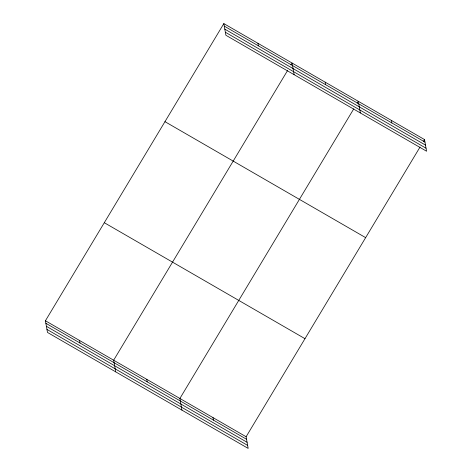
<?xml version="1.0" encoding="UTF-8"?>
<svg xmlns="http://www.w3.org/2000/svg" width="472" height="472" viewBox="0 0 472 472"><rect width="100%" height="100%" fill="white"/><g stroke="black" fill="none" stroke-linecap="round" stroke-linejoin="round"><path stroke-width="0.71" d="M419.991 147.117L246.113 436.742L248.166 448.4L47.483 332.43L45.424 320.771L223.834 23.6L424.517 139.57L426.576 151.229L225.887 35.258L223.834 23.6M287.536 70.576L113.658 360.201L115.717 371.859M290.935 64.918L292.068 63.03L294.121 74.688M353.764 108.843L179.885 398.474L181.938 410.127M357.162 103.185L358.289 101.303L360.348 112.955M423.384 141.458L424.517 139.57M224.277 26.125L424.965 142.096M224.808 29.14L425.496 145.11M225.356 32.243L426.039 148.214M164.958 121.664L365.641 237.64M104.3 222.707L304.983 338.678M45.424 320.771L246.113 436.742M45.872 323.296L246.555 439.267M46.404 326.311L247.086 442.282M46.952 329.415L247.635 445.385M391.406 120.437L391.848 122.962M325.178 82.163L325.627 84.689M257.948 43.318L258.396 45.843M212.996 417.608L213.444 420.133M146.774 379.335L147.217 381.86M79.544 340.489L79.986 343.014"/></g></svg>
